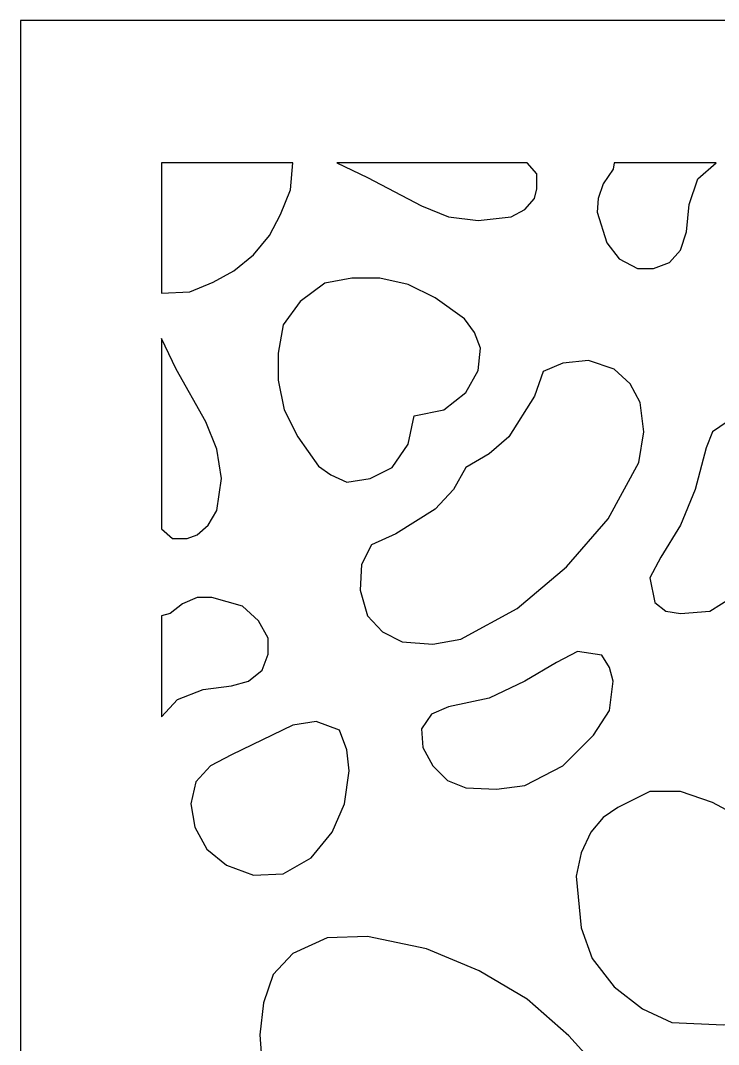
# Model space of a CAD drawing. Header units: centimetres. Extents: x 9.52 to 17.19, y -9 to -1.32.
# Drawn here: x 9.517 to 11.409, y -4.089 to -1.315 of the extents above; entities that cross this region are included whole.
import ezdxf

# ---------------------------------------------------------------- set-up
doc = ezdxf.new("R2010")
doc.units = ezdxf.units.CM
doc.header["$MEASUREMENT"] = 0
doc.layers.add('layer 1', color=7, linetype='Continuous')

msp = doc.modelspace()

# ---------------------------------------------------------------- linework, layer by layer
at = {"layer": 'layer 1', "color": 250}
for points, knots in [([(17.19217, -1.31538), (17.19217, -1.31538), (17.19217, -9.00021), (17.19217, -9.00021), (17.19217, -9.00021), (17.19217, -9.00021), (9.51732, -9.00021), (9.51732, -9.00021), (9.51732, -9.00021), (9.51732, -9.00021), (9.51732, -1.31538), (9.51732, -1.31538), (9.51732, -1.31538), (9.51732, -1.31538), (17.19217, -1.31538), (17.19217, -1.31538)], [0, 0, 0, 0, 0.2, 0.2, 0.2, 0.2, 0.4, 0.4, 0.4, 0.4, 0.6, 0.6, 0.6, 0.6, 1, 1, 1, 1]), ([(10.25554, -1.70112), (10.25554, -1.70112), (10.24889, -1.77427), (10.24889, -1.77427), (10.24889, -1.77427), (10.24889, -1.77427), (10.22228, -1.84078), (10.22228, -1.84078), (10.22228, -1.84078), (10.22228, -1.84078), (10.19236, -1.89731), (10.19236, -1.89731), (10.19236, -1.89731), (10.19236, -1.89731), (10.14913, -1.95051), (10.14913, -1.95051), (10.14913, -1.95051), (10.14913, -1.95051), (10.09592, -1.99375), (10.09592, -1.99375), (10.09592, -1.99375), (10.09592, -1.99375), (10.03939, -2.02368), (10.03939, -2.02368), (10.03939, -2.02368), (10.03939, -2.02368), (9.97621, -2.05027), (9.97621, -2.05027), (9.97621, -2.05027), (9.97621, -2.05027), (9.89973, -2.0536), (9.89973, -2.0536), (9.89973, -2.0536), (9.89973, -2.0536), (9.89973, -1.70112), (9.89973, -1.70112), (9.89973, -1.70112), (9.89973, -1.70112), (10.25554, -1.70112), (10.25554, -1.70112)], [0, 0, 0, 0, 0.0909091, 0.0909091, 0.0909091, 0.0909091, 0.1818182, 0.1818182, 0.1818182, 0.1818182, 0.2727273, 0.2727273, 0.2727273, 0.2727273, 0.3636364, 0.3636364, 0.3636364, 0.3636364, 0.4545455, 0.4545455, 0.4545455, 0.4545455, 0.5454545, 0.5454545, 0.5454545, 0.5454545, 0.6363636, 0.6363636, 0.6363636, 0.6363636, 0.7272727, 0.7272727, 0.7272727, 0.7272727, 0.8181818, 0.8181818, 0.8181818, 0.8181818, 1, 1, 1, 1]), ([(10.89068, -1.70112), (10.89068, -1.70112), (10.91728, -1.73104), (10.91728, -1.73104), (10.91728, -1.73104), (10.91728, -1.73104), (10.91728, -1.77095), (10.91728, -1.77095), (10.91728, -1.77095), (10.91728, -1.77095), (10.91063, -1.79755), (10.91063, -1.79755), (10.91063, -1.79755), (10.91063, -1.79755), (10.88402, -1.82748), (10.88402, -1.82748), (10.88402, -1.82748), (10.88402, -1.82748), (10.84745, -1.84743), (10.84745, -1.84743), (10.84745, -1.84743), (10.84745, -1.84743), (10.75766, -1.85741), (10.75766, -1.85741), (10.75766, -1.85741), (10.75766, -1.85741), (10.67785, -1.84743), (10.67785, -1.84743), (10.67785, -1.84743), (10.67785, -1.84743), (10.6047, -1.8175), (10.6047, -1.8175), (10.6047, -1.8175), (10.6047, -1.8175), (10.45838, -1.74102), (10.45838, -1.74102), (10.45838, -1.74102), (10.45838, -1.74102), (10.37525, -1.70112), (10.37525, -1.70112), (10.37525, -1.70112), (10.37525, -1.70112), (10.89068, -1.70112), (10.89068, -1.70112)], [0, 0, 0, 0, 0.0833333, 0.0833333, 0.0833333, 0.0833333, 0.1666667, 0.1666667, 0.1666667, 0.1666667, 0.25, 0.25, 0.25, 0.25, 0.3333333, 0.3333333, 0.3333333, 0.3333333, 0.4166667, 0.4166667, 0.4166667, 0.4166667, 0.5, 0.5, 0.5, 0.5, 0.5833333, 0.5833333, 0.5833333, 0.5833333, 0.6666667, 0.6666667, 0.6666667, 0.6666667, 0.75, 0.75, 0.75, 0.75, 0.8333333, 0.8333333, 0.8333333, 0.8333333, 1, 1, 1, 1]), ([(11.40278, -1.70112), (11.40278, -1.70112), (11.40278, -1.70112), (11.40278, -1.70112), (11.40278, -1.70112), (11.40278, -1.70112), (11.3529, -1.74434), (11.3529, -1.74434), (11.3529, -1.74434), (11.3529, -1.74434), (11.32962, -1.81418), (11.32962, -1.81418), (11.32962, -1.81418), (11.32962, -1.81418), (11.32297, -1.88734), (11.32297, -1.88734), (11.32297, -1.88734), (11.32297, -1.88734), (11.30634, -1.93721), (11.30634, -1.93721), (11.30634, -1.93721), (11.30634, -1.93721), (11.27641, -1.97046), (11.27641, -1.97046), (11.27641, -1.97046), (11.27641, -1.97046), (11.23319, -1.98709), (11.23319, -1.98709), (11.23319, -1.98709), (11.23319, -1.98709), (11.18995, -1.98709), (11.18995, -1.98709), (11.18995, -1.98709), (11.18995, -1.98709), (11.14007, -1.96049), (11.14007, -1.96049), (11.14007, -1.96049), (11.14007, -1.96049), (11.10682, -1.91726), (11.10682, -1.91726), (11.10682, -1.91726), (11.10682, -1.91726), (11.08022, -1.83413), (11.08022, -1.83413), (11.08022, -1.83413), (11.08022, -1.83413), (11.08355, -1.79755), (11.08355, -1.79755), (11.08355, -1.79755), (11.08355, -1.79755), (11.09685, -1.75765), (11.09685, -1.75765), (11.09685, -1.75765), (11.09685, -1.75765), (11.12345, -1.71774), (11.12345, -1.71774), (11.12345, -1.71774), (11.12345, -1.71774), (11.12677, -1.70112), (11.12677, -1.70112), (11.12677, -1.70112), (11.12677, -1.70112), (11.40278, -1.70112), (11.40278, -1.70112)], [0, 0, 0, 0, 0.0588235, 0.0588235, 0.0588235, 0.0588235, 0.1176471, 0.1176471, 0.1176471, 0.1176471, 0.1764706, 0.1764706, 0.1764706, 0.1764706, 0.2352941, 0.2352941, 0.2352941, 0.2352941, 0.2941176, 0.2941176, 0.2941176, 0.2941176, 0.3529412, 0.3529412, 0.3529412, 0.3529412, 0.4117647, 0.4117647, 0.4117647, 0.4117647, 0.4705882, 0.4705882, 0.4705882, 0.4705882, 0.5294118, 0.5294118, 0.5294118, 0.5294118, 0.5882353, 0.5882353, 0.5882353, 0.5882353, 0.6470588, 0.6470588, 0.6470588, 0.6470588, 0.7058824, 0.7058824, 0.7058824, 0.7058824, 0.7647059, 0.7647059, 0.7647059, 0.7647059, 0.8235294, 0.8235294, 0.8235294, 0.8235294, 0.8823529, 0.8823529, 0.8823529, 0.8823529, 1, 1, 1, 1]), ([(10.34199, -2.027), (10.34199, -2.027), (10.41516, -2.0137), (10.41516, -2.0137), (10.41516, -2.0137), (10.41516, -2.0137), (10.49164, -2.0137), (10.49164, -2.0137), (10.49164, -2.0137), (10.49164, -2.0137), (10.56812, -2.03032), (10.56812, -2.03032), (10.56812, -2.03032), (10.56812, -2.03032), (10.64128, -2.0669), (10.64128, -2.0669), (10.64128, -2.0669), (10.64128, -2.0669), (10.72109, -2.12343), (10.72109, -2.12343), (10.72109, -2.12343), (10.72109, -2.12343), (10.74769, -2.16001), (10.74769, -2.16001), (10.74769, -2.16001), (10.74769, -2.16001), (10.76431, -2.20324), (10.76431, -2.20324), (10.76431, -2.20324), (10.76431, -2.20324), (10.75766, -2.2631), (10.75766, -2.2631), (10.75766, -2.2631), (10.75766, -2.2631), (10.72441, -2.32295), (10.72441, -2.32295), (10.72441, -2.32295), (10.72441, -2.32295), (10.66455, -2.36951), (10.66455, -2.36951), (10.66455, -2.36951), (10.66455, -2.36951), (10.58475, -2.38613), (10.58475, -2.38613), (10.58475, -2.38613), (10.58475, -2.38613), (10.56812, -2.46261), (10.56812, -2.46261), (10.56812, -2.46261), (10.56812, -2.46261), (10.52489, -2.5258), (10.52489, -2.5258), (10.52489, -2.5258), (10.52489, -2.5258), (10.46504, -2.55573), (10.46504, -2.55573), (10.46504, -2.55573), (10.46504, -2.55573), (10.40185, -2.5657), (10.40185, -2.5657), (10.40185, -2.5657), (10.40185, -2.5657), (10.35862, -2.54575), (10.35862, -2.54575), (10.35862, -2.54575), (10.35862, -2.54575), (10.32537, -2.52247), (10.32537, -2.52247), (10.32537, -2.52247), (10.32537, -2.52247), (10.26884, -2.44266), (10.26884, -2.44266), (10.26884, -2.44266), (10.26884, -2.44266), (10.23226, -2.36951), (10.23226, -2.36951), (10.23226, -2.36951), (10.23226, -2.36951), (10.21563, -2.2897), (10.21563, -2.2897), (10.21563, -2.2897), (10.21563, -2.2897), (10.21563, -2.21654), (10.21563, -2.21654), (10.21563, -2.21654), (10.21563, -2.21654), (10.22894, -2.14006), (10.22894, -2.14006), (10.22894, -2.14006), (10.22894, -2.14006), (10.27549, -2.07688), (10.27549, -2.07688), (10.27549, -2.07688), (10.27549, -2.07688), (10.34199, -2.027), (10.34199, -2.027)], [0, 0, 0, 0, 0.04, 0.04, 0.04, 0.04, 0.08, 0.08, 0.08, 0.08, 0.12, 0.12, 0.12, 0.12, 0.16, 0.16, 0.16, 0.16, 0.2, 0.2, 0.2, 0.2, 0.24, 0.24, 0.24, 0.24, 0.28, 0.28, 0.28, 0.28, 0.32, 0.32, 0.32, 0.32, 0.36, 0.36, 0.36, 0.36, 0.4, 0.4, 0.4, 0.4, 0.44, 0.44, 0.44, 0.44, 0.48, 0.48, 0.48, 0.48, 0.52, 0.52, 0.52, 0.52, 0.56, 0.56, 0.56, 0.56, 0.6, 0.6, 0.6, 0.6, 0.64, 0.64, 0.64, 0.64, 0.68, 0.68, 0.68, 0.68, 0.72, 0.72, 0.72, 0.72, 0.76, 0.76, 0.76, 0.76, 0.8, 0.8, 0.8, 0.8, 0.84, 0.84, 0.84, 0.84, 0.88, 0.88, 0.88, 0.88, 0.92, 0.92, 0.92, 0.92, 1, 1, 1, 1]), ([(9.89973, -2.17664), (9.89973, -2.17664), (9.93963, -2.25977), (9.93963, -2.25977), (9.93963, -2.25977), (9.93963, -2.25977), (10.01944, -2.40276), (10.01944, -2.40276), (10.01944, -2.40276), (10.01944, -2.40276), (10.04937, -2.47592), (10.04937, -2.47592), (10.04937, -2.47592), (10.04937, -2.47592), (10.06267, -2.55573), (10.06267, -2.55573), (10.06267, -2.55573), (10.06267, -2.55573), (10.04937, -2.64218), (10.04937, -2.64218), (10.04937, -2.64218), (10.04937, -2.64218), (10.02609, -2.68209), (10.02609, -2.68209), (10.02609, -2.68209), (10.02609, -2.68209), (9.99616, -2.70869), (9.99616, -2.70869), (9.99616, -2.70869), (9.99616, -2.70869), (9.96956, -2.71866), (9.96956, -2.71866), (9.96956, -2.71866), (9.96956, -2.71866), (9.92966, -2.71866), (9.92966, -2.71866), (9.92966, -2.71866), (9.92966, -2.71866), (9.89973, -2.69206), (9.89973, -2.69206), (9.89973, -2.69206), (9.89973, -2.69206), (9.89973, -2.17664), (9.89973, -2.17664)], [0, 0, 0, 0, 0.0833333, 0.0833333, 0.0833333, 0.0833333, 0.1666667, 0.1666667, 0.1666667, 0.1666667, 0.25, 0.25, 0.25, 0.25, 0.3333333, 0.3333333, 0.3333333, 0.3333333, 0.4166667, 0.4166667, 0.4166667, 0.4166667, 0.5, 0.5, 0.5, 0.5, 0.5833333, 0.5833333, 0.5833333, 0.5833333, 0.6666667, 0.6666667, 0.6666667, 0.6666667, 0.75, 0.75, 0.75, 0.75, 0.8333333, 0.8333333, 0.8333333, 0.8333333, 1, 1, 1, 1]), ([(10.72441, -2.5258), (10.72441, -2.5258), (10.78759, -2.48922), (10.78759, -2.48922), (10.78759, -2.48922), (10.78759, -2.48922), (10.8408, -2.44266), (10.8408, -2.44266), (10.8408, -2.44266), (10.8408, -2.44266), (10.91063, -2.33293), (10.91063, -2.33293), (10.91063, -2.33293), (10.91063, -2.33293), (10.9339, -2.26642), (10.9339, -2.26642), (10.9339, -2.26642), (10.9339, -2.26642), (10.98711, -2.24314), (10.98711, -2.24314), (10.98711, -2.24314), (10.98711, -2.24314), (11.05694, -2.23649), (11.05694, -2.23649), (11.05694, -2.23649), (11.05694, -2.23649), (11.12677, -2.25977), (11.12677, -2.25977), (11.12677, -2.25977), (11.12677, -2.25977), (11.17, -2.29968), (11.17, -2.29968), (11.17, -2.29968), (11.17, -2.29968), (11.1966, -2.34956), (11.1966, -2.34956), (11.1966, -2.34956), (11.1966, -2.34956), (11.20658, -2.42936), (11.20658, -2.42936), (11.20658, -2.42936), (11.20658, -2.42936), (11.19328, -2.51249), (11.19328, -2.51249), (11.19328, -2.51249), (11.19328, -2.51249), (11.11014, -2.66546), (11.11014, -2.66546), (11.11014, -2.66546), (11.11014, -2.66546), (10.99709, -2.79515), (10.99709, -2.79515), (10.99709, -2.79515), (10.99709, -2.79515), (10.86407, -2.90821), (10.86407, -2.90821), (10.86407, -2.90821), (10.86407, -2.90821), (10.71111, -2.99134), (10.71111, -2.99134), (10.71111, -2.99134), (10.71111, -2.99134), (10.63463, -3.00464), (10.63463, -3.00464), (10.63463, -3.00464), (10.63463, -3.00464), (10.55149, -2.99799), (10.55149, -2.99799), (10.55149, -2.99799), (10.55149, -2.99799), (10.49829, -2.97139), (10.49829, -2.97139), (10.49829, -2.97139), (10.49829, -2.97139), (10.45838, -2.92816), (10.45838, -2.92816), (10.45838, -2.92816), (10.45838, -2.92816), (10.43843, -2.85833), (10.43843, -2.85833), (10.43843, -2.85833), (10.43843, -2.85833), (10.44176, -2.78849), (10.44176, -2.78849), (10.44176, -2.78849), (10.44176, -2.78849), (10.46836, -2.73529), (10.46836, -2.73529), (10.46836, -2.73529), (10.46836, -2.73529), (10.53487, -2.70537), (10.53487, -2.70537), (10.53487, -2.70537), (10.53487, -2.70537), (10.64128, -2.63886), (10.64128, -2.63886), (10.64128, -2.63886), (10.64128, -2.63886), (10.69116, -2.58565), (10.69116, -2.58565), (10.69116, -2.58565), (10.69116, -2.58565), (10.72441, -2.5258), (10.72441, -2.5258)], [0, 0, 0, 0, 0.037037, 0.037037, 0.037037, 0.037037, 0.0740741, 0.0740741, 0.0740741, 0.0740741, 0.1111111, 0.1111111, 0.1111111, 0.1111111, 0.1481481, 0.1481481, 0.1481481, 0.1481481, 0.1851852, 0.1851852, 0.1851852, 0.1851852, 0.2222222, 0.2222222, 0.2222222, 0.2222222, 0.2592593, 0.2592593, 0.2592593, 0.2592593, 0.2962963, 0.2962963, 0.2962963, 0.2962963, 0.3333333, 0.3333333, 0.3333333, 0.3333333, 0.3703704, 0.3703704, 0.3703704, 0.3703704, 0.4074074, 0.4074074, 0.4074074, 0.4074074, 0.4444444, 0.4444444, 0.4444444, 0.4444444, 0.4814815, 0.4814815, 0.4814815, 0.4814815, 0.5185185, 0.5185185, 0.5185185, 0.5185185, 0.5555556, 0.5555556, 0.5555556, 0.5555556, 0.5925926, 0.5925926, 0.5925926, 0.5925926, 0.6296296, 0.6296296, 0.6296296, 0.6296296, 0.6666667, 0.6666667, 0.6666667, 0.6666667, 0.7037037, 0.7037037, 0.7037037, 0.7037037, 0.7407407, 0.7407407, 0.7407407, 0.7407407, 0.7777778, 0.7777778, 0.7777778, 0.7777778, 0.8148148, 0.8148148, 0.8148148, 0.8148148, 0.8518519, 0.8518519, 0.8518519, 0.8518519, 0.8888889, 0.8888889, 0.8888889, 0.8888889, 0.9259259, 0.9259259, 0.9259259, 0.9259259, 1, 1, 1, 1]), ([(11.4327, -2.40276), (11.4327, -2.40276), (11.48591, -2.40609), (11.48591, -2.40609), (11.48591, -2.40609), (11.48591, -2.40609), (11.53246, -2.43269), (11.53246, -2.43269), (11.53246, -2.43269), (11.53246, -2.43269), (11.57237, -2.47259), (11.57237, -2.47259), (11.57237, -2.47259), (11.57237, -2.47259), (11.59565, -2.5258), (11.59565, -2.5258), (11.59565, -2.5258), (11.59565, -2.5258), (11.60229, -2.60893), (11.60229, -2.60893), (11.60229, -2.60893), (11.60229, -2.60893), (11.58567, -2.68209), (11.58567, -2.68209), (11.58567, -2.68209), (11.58567, -2.68209), (11.53246, -2.78849), (11.53246, -2.78849), (11.53246, -2.78849), (11.53246, -2.78849), (11.44933, -2.87495), (11.44933, -2.87495), (11.44933, -2.87495), (11.44933, -2.87495), (11.38615, -2.91486), (11.38615, -2.91486), (11.38615, -2.91486), (11.38615, -2.91486), (11.30634, -2.92151), (11.30634, -2.92151), (11.30634, -2.92151), (11.30634, -2.92151), (11.26644, -2.91486), (11.26644, -2.91486), (11.26644, -2.91486), (11.26644, -2.91486), (11.23651, -2.89158), (11.23651, -2.89158), (11.23651, -2.89158), (11.23651, -2.89158), (11.22321, -2.82508), (11.22321, -2.82508), (11.22321, -2.82508), (11.22321, -2.82508), (11.25314, -2.76854), (11.25314, -2.76854), (11.25314, -2.76854), (11.25314, -2.76854), (11.30634, -2.68209), (11.30634, -2.68209), (11.30634, -2.68209), (11.30634, -2.68209), (11.34624, -2.58565), (11.34624, -2.58565), (11.34624, -2.58565), (11.34624, -2.58565), (11.37617, -2.47259), (11.37617, -2.47259), (11.37617, -2.47259), (11.37617, -2.47259), (11.3928, -2.42936), (11.3928, -2.42936), (11.3928, -2.42936), (11.3928, -2.42936), (11.4327, -2.40276), (11.4327, -2.40276)], [0, 0, 0, 0, 0.05, 0.05, 0.05, 0.05, 0.1, 0.1, 0.1, 0.1, 0.15, 0.15, 0.15, 0.15, 0.2, 0.2, 0.2, 0.2, 0.25, 0.25, 0.25, 0.25, 0.3, 0.3, 0.3, 0.3, 0.35, 0.35, 0.35, 0.35, 0.4, 0.4, 0.4, 0.4, 0.45, 0.45, 0.45, 0.45, 0.5, 0.5, 0.5, 0.5, 0.55, 0.55, 0.55, 0.55, 0.6, 0.6, 0.6, 0.6, 0.65, 0.65, 0.65, 0.65, 0.7, 0.7, 0.7, 0.7, 0.75, 0.75, 0.75, 0.75, 0.8, 0.8, 0.8, 0.8, 0.85, 0.85, 0.85, 0.85, 0.9, 0.9, 0.9, 0.9, 1, 1, 1, 1]), ([(9.89973, -2.92816), (9.89973, -2.92816), (9.92301, -2.92151), (9.92301, -2.92151), (9.92301, -2.92151), (9.92301, -2.92151), (9.95626, -2.89491), (9.95626, -2.89491), (9.95626, -2.89491), (9.95626, -2.89491), (9.99616, -2.87828), (9.99616, -2.87828), (9.99616, -2.87828), (9.99616, -2.87828), (10.03606, -2.87828), (10.03606, -2.87828), (10.03606, -2.87828), (10.03606, -2.87828), (10.1192, -2.90156), (10.1192, -2.90156), (10.1192, -2.90156), (10.1192, -2.90156), (10.16243, -2.94146), (10.16243, -2.94146), (10.16243, -2.94146), (10.16243, -2.94146), (10.18903, -2.98802), (10.18903, -2.98802), (10.18903, -2.98802), (10.18903, -2.98802), (10.18903, -3.03125), (10.18903, -3.03125), (10.18903, -3.03125), (10.18903, -3.03125), (10.1724, -3.07447), (10.1724, -3.07447), (10.1724, -3.07447), (10.1724, -3.07447), (10.13583, -3.1044), (10.13583, -3.1044), (10.13583, -3.1044), (10.13583, -3.1044), (10.08928, -3.11771), (10.08928, -3.11771), (10.08928, -3.11771), (10.08928, -3.11771), (10.01279, -3.12768), (10.01279, -3.12768), (10.01279, -3.12768), (10.01279, -3.12768), (9.94296, -3.15428), (9.94296, -3.15428), (9.94296, -3.15428), (9.94296, -3.15428), (9.89973, -3.20084), (9.89973, -3.20084), (9.89973, -3.20084), (9.89973, -3.20084), (9.89973, -2.92816), (9.89973, -2.92816)], [0, 0, 0, 0, 0.0625, 0.0625, 0.0625, 0.0625, 0.125, 0.125, 0.125, 0.125, 0.1875, 0.1875, 0.1875, 0.1875, 0.25, 0.25, 0.25, 0.25, 0.3125, 0.3125, 0.3125, 0.3125, 0.375, 0.375, 0.375, 0.375, 0.4375, 0.4375, 0.4375, 0.4375, 0.5, 0.5, 0.5, 0.5, 0.5625, 0.5625, 0.5625, 0.5625, 0.625, 0.625, 0.625, 0.625, 0.6875, 0.6875, 0.6875, 0.6875, 0.75, 0.75, 0.75, 0.75, 0.8125, 0.8125, 0.8125, 0.8125, 0.875, 0.875, 0.875, 0.875, 1, 1, 1, 1]), ([(10.6047, -3.23409), (10.6047, -3.23409), (10.6313, -3.19419), (10.6313, -3.19419), (10.6313, -3.19419), (10.6313, -3.19419), (10.67785, -3.17423), (10.67785, -3.17423), (10.67785, -3.17423), (10.67785, -3.17423), (10.78759, -3.15096), (10.78759, -3.15096), (10.78759, -3.15096), (10.78759, -3.15096), (10.88402, -3.1044), (10.88402, -3.1044), (10.88402, -3.1044), (10.88402, -3.1044), (10.97048, -3.05452), (10.97048, -3.05452), (10.97048, -3.05452), (10.97048, -3.05452), (11.02702, -3.02459), (11.02702, -3.02459), (11.02702, -3.02459), (11.02702, -3.02459), (11.09352, -3.03457), (11.09352, -3.03457), (11.09352, -3.03457), (11.09352, -3.03457), (11.11347, -3.06783), (11.11347, -3.06783), (11.11347, -3.06783), (11.11347, -3.06783), (11.12345, -3.1044), (11.12345, -3.1044), (11.12345, -3.1044), (11.12345, -3.1044), (11.11347, -3.18421), (11.11347, -3.18421), (11.11347, -3.18421), (11.11347, -3.18421), (11.07024, -3.25071), (11.07024, -3.25071), (11.07024, -3.25071), (11.07024, -3.25071), (10.98711, -3.33385), (10.98711, -3.33385), (10.98711, -3.33385), (10.98711, -3.33385), (10.88402, -3.38705), (10.88402, -3.38705), (10.88402, -3.38705), (10.88402, -3.38705), (10.80754, -3.39703), (10.80754, -3.39703), (10.80754, -3.39703), (10.80754, -3.39703), (10.72441, -3.39371), (10.72441, -3.39371), (10.72441, -3.39371), (10.72441, -3.39371), (10.67453, -3.37376), (10.67453, -3.37376), (10.67453, -3.37376), (10.67453, -3.37376), (10.63463, -3.33385), (10.63463, -3.33385), (10.63463, -3.33385), (10.63463, -3.33385), (10.60802, -3.28397), (10.60802, -3.28397), (10.60802, -3.28397), (10.60802, -3.28397), (10.6047, -3.23409), (10.6047, -3.23409)], [0, 0, 0, 0, 0.05, 0.05, 0.05, 0.05, 0.1, 0.1, 0.1, 0.1, 0.15, 0.15, 0.15, 0.15, 0.2, 0.2, 0.2, 0.2, 0.25, 0.25, 0.25, 0.25, 0.3, 0.3, 0.3, 0.3, 0.35, 0.35, 0.35, 0.35, 0.4, 0.4, 0.4, 0.4, 0.45, 0.45, 0.45, 0.45, 0.5, 0.5, 0.5, 0.5, 0.55, 0.55, 0.55, 0.55, 0.6, 0.6, 0.6, 0.6, 0.65, 0.65, 0.65, 0.65, 0.7, 0.7, 0.7, 0.7, 0.75, 0.75, 0.75, 0.75, 0.8, 0.8, 0.8, 0.8, 0.85, 0.85, 0.85, 0.85, 0.9, 0.9, 0.9, 0.9, 1, 1, 1, 1]), ([(10.3819, -3.23742), (10.3819, -3.23742), (10.40185, -3.29062), (10.40185, -3.29062), (10.40185, -3.29062), (10.40185, -3.29062), (10.4085, -3.34715), (10.4085, -3.34715), (10.4085, -3.34715), (10.4085, -3.34715), (10.3952, -3.43693), (10.3952, -3.43693), (10.3952, -3.43693), (10.3952, -3.43693), (10.36195, -3.51342), (10.36195, -3.51342), (10.36195, -3.51342), (10.36195, -3.51342), (10.30542, -3.58325), (10.30542, -3.58325), (10.30542, -3.58325), (10.30542, -3.58325), (10.22894, -3.62648), (10.22894, -3.62648), (10.22894, -3.62648), (10.22894, -3.62648), (10.14913, -3.62981), (10.14913, -3.62981), (10.14913, -3.62981), (10.14913, -3.62981), (10.07597, -3.6032), (10.07597, -3.6032), (10.07597, -3.6032), (10.07597, -3.6032), (10.02277, -3.55997), (10.02277, -3.55997), (10.02277, -3.55997), (10.02277, -3.55997), (9.98951, -3.50012), (9.98951, -3.50012), (9.98951, -3.50012), (9.98951, -3.50012), (9.97954, -3.43693), (9.97954, -3.43693), (9.97954, -3.43693), (9.97954, -3.43693), (9.99284, -3.37708), (9.99284, -3.37708), (9.99284, -3.37708), (9.99284, -3.37708), (10.03274, -3.33385), (10.03274, -3.33385), (10.03274, -3.33385), (10.03274, -3.33385), (10.08928, -3.30393), (10.08928, -3.30393), (10.08928, -3.30393), (10.08928, -3.30393), (10.25554, -3.22412), (10.25554, -3.22412), (10.25554, -3.22412), (10.25554, -3.22412), (10.31872, -3.21414), (10.31872, -3.21414), (10.31872, -3.21414), (10.31872, -3.21414), (10.3819, -3.23742), (10.3819, -3.23742)], [0, 0, 0, 0, 0.0555556, 0.0555556, 0.0555556, 0.0555556, 0.1111111, 0.1111111, 0.1111111, 0.1111111, 0.1666667, 0.1666667, 0.1666667, 0.1666667, 0.2222222, 0.2222222, 0.2222222, 0.2222222, 0.2777778, 0.2777778, 0.2777778, 0.2777778, 0.3333333, 0.3333333, 0.3333333, 0.3333333, 0.3888889, 0.3888889, 0.3888889, 0.3888889, 0.4444444, 0.4444444, 0.4444444, 0.4444444, 0.5, 0.5, 0.5, 0.5, 0.5555556, 0.5555556, 0.5555556, 0.5555556, 0.6111111, 0.6111111, 0.6111111, 0.6111111, 0.6666667, 0.6666667, 0.6666667, 0.6666667, 0.7222222, 0.7222222, 0.7222222, 0.7222222, 0.7777778, 0.7777778, 0.7777778, 0.7777778, 0.8333333, 0.8333333, 0.8333333, 0.8333333, 0.8888889, 0.8888889, 0.8888889, 0.8888889, 1, 1, 1, 1]), ([(11.28307, -4.02884), (11.28307, -4.02884), (11.20326, -3.99227), (11.20326, -3.99227), (11.20326, -3.99227), (11.20326, -3.99227), (11.12677, -3.93241), (11.12677, -3.93241), (11.12677, -3.93241), (11.12677, -3.93241), (11.06692, -3.85593), (11.06692, -3.85593), (11.06692, -3.85593), (11.06692, -3.85593), (11.03699, -3.77279), (11.03699, -3.77279), (11.03699, -3.77279), (11.03699, -3.77279), (11.02369, -3.63313), (11.02369, -3.63313), (11.02369, -3.63313), (11.02369, -3.63313), (11.03699, -3.56995), (11.03699, -3.56995), (11.03699, -3.56995), (11.03699, -3.56995), (11.06359, -3.51342), (11.06359, -3.51342), (11.06359, -3.51342), (11.06359, -3.51342), (11.09685, -3.47352), (11.09685, -3.47352), (11.09685, -3.47352), (11.09685, -3.47352), (11.13675, -3.44691), (11.13675, -3.44691), (11.13675, -3.44691), (11.13675, -3.44691), (11.22321, -3.40368), (11.22321, -3.40368), (11.22321, -3.40368), (11.22321, -3.40368), (11.30634, -3.40368), (11.30634, -3.40368), (11.30634, -3.40368), (11.30634, -3.40368), (11.3928, -3.43361), (11.3928, -3.43361), (11.3928, -3.43361), (11.3928, -3.43361), (11.46928, -3.47352), (11.46928, -3.47352), (11.46928, -3.47352), (11.46928, -3.47352), (11.53912, -3.52007), (11.53912, -3.52007), (11.53912, -3.52007), (11.53912, -3.52007), (11.58567, -3.5899), (11.58567, -3.5899), (11.58567, -3.5899), (11.58567, -3.5899), (11.62557, -3.66971), (11.62557, -3.66971), (11.62557, -3.66971), (11.62557, -3.66971), (11.6555, -3.75284), (11.6555, -3.75284), (11.6555, -3.75284), (11.6555, -3.75284), (11.6555, -3.83598), (11.6555, -3.83598), (11.6555, -3.83598), (11.6555, -3.83598), (11.6156, -3.92243), (11.6156, -3.92243), (11.6156, -3.92243), (11.6156, -3.92243), (11.58567, -3.96234), (11.58567, -3.96234), (11.58567, -3.96234), (11.58567, -3.96234), (11.55241, -3.99559), (11.55241, -3.99559), (11.55241, -3.99559), (11.55241, -3.99559), (11.48924, -4.02219), (11.48924, -4.02219), (11.48924, -4.02219), (11.48924, -4.02219), (11.42273, -4.0355), (11.42273, -4.0355), (11.42273, -4.0355), (11.42273, -4.0355), (11.28307, -4.02884), (11.28307, -4.02884)], [0, 0, 0, 0, 0.04, 0.04, 0.04, 0.04, 0.08, 0.08, 0.08, 0.08, 0.12, 0.12, 0.12, 0.12, 0.16, 0.16, 0.16, 0.16, 0.2, 0.2, 0.2, 0.2, 0.24, 0.24, 0.24, 0.24, 0.28, 0.28, 0.28, 0.28, 0.32, 0.32, 0.32, 0.32, 0.36, 0.36, 0.36, 0.36, 0.4, 0.4, 0.4, 0.4, 0.44, 0.44, 0.44, 0.44, 0.48, 0.48, 0.48, 0.48, 0.52, 0.52, 0.52, 0.52, 0.56, 0.56, 0.56, 0.56, 0.6, 0.6, 0.6, 0.6, 0.64, 0.64, 0.64, 0.64, 0.68, 0.68, 0.68, 0.68, 0.72, 0.72, 0.72, 0.72, 0.76, 0.76, 0.76, 0.76, 0.8, 0.8, 0.8, 0.8, 0.84, 0.84, 0.84, 0.84, 0.88, 0.88, 0.88, 0.88, 0.92, 0.92, 0.92, 0.92, 1, 1, 1, 1]), ([(10.54152, -4.51767), (10.54152, -4.51767), (10.44176, -4.49439), (10.44176, -4.49439), (10.44176, -4.49439), (10.44176, -4.49439), (10.3553, -4.45116), (10.3553, -4.45116), (10.3553, -4.45116), (10.3553, -4.45116), (10.28879, -4.39463), (10.28879, -4.39463), (10.28879, -4.39463), (10.28879, -4.39463), (10.23226, -4.32479), (10.23226, -4.32479), (10.23226, -4.32479), (10.23226, -4.32479), (10.19236, -4.23834), (10.19236, -4.23834), (10.19236, -4.23834), (10.19236, -4.23834), (10.1724, -4.14855), (10.1724, -4.14855), (10.1724, -4.14855), (10.1724, -4.14855), (10.16575, -4.0621), (10.16575, -4.0621), (10.16575, -4.0621), (10.16575, -4.0621), (10.17573, -3.97564), (10.17573, -3.97564), (10.17573, -3.97564), (10.17573, -3.97564), (10.20233, -3.89916), (10.20233, -3.89916), (10.20233, -3.89916), (10.20233, -3.89916), (10.25554, -3.84262), (10.25554, -3.84262), (10.25554, -3.84262), (10.25554, -3.84262), (10.34865, -3.7994), (10.34865, -3.7994), (10.34865, -3.7994), (10.34865, -3.7994), (10.45838, -3.79607), (10.45838, -3.79607), (10.45838, -3.79607), (10.45838, -3.79607), (10.618, -3.82932), (10.618, -3.82932), (10.618, -3.82932), (10.618, -3.82932), (10.76099, -3.88918), (10.76099, -3.88918), (10.76099, -3.88918), (10.76099, -3.88918), (10.89068, -3.96566), (10.89068, -3.96566), (10.89068, -3.96566), (10.89068, -3.96566), (11.00374, -4.06542), (11.00374, -4.06542), (11.00374, -4.06542), (11.00374, -4.06542), (11.10682, -4.17848), (11.10682, -4.17848), (11.10682, -4.17848), (11.10682, -4.17848), (11.17998, -4.3115), (11.17998, -4.3115), (11.17998, -4.3115), (11.17998, -4.3115), (11.23651, -4.44784), (11.23651, -4.44784), (11.23651, -4.44784), (11.23651, -4.44784), (11.26311, -4.6008), (11.26311, -4.6008), (11.26311, -4.6008), (11.26311, -4.6008), (11.25979, -4.70721), (11.25979, -4.70721), (11.25979, -4.70721), (11.25979, -4.70721), (11.21323, -4.80365), (11.21323, -4.80365), (11.21323, -4.80365), (11.21323, -4.80365), (11.1567, -4.85685), (11.1567, -4.85685), (11.1567, -4.85685), (11.1567, -4.85685), (11.08355, -4.88345), (11.08355, -4.88345), (11.08355, -4.88345), (11.08355, -4.88345), (10.99709, -4.89675), (10.99709, -4.89675), (10.99709, -4.89675), (10.99709, -4.89675), (10.91063, -4.88677), (10.91063, -4.88677), (10.91063, -4.88677), (10.91063, -4.88677), (10.82084, -4.86682), (10.82084, -4.86682), (10.82084, -4.86682), (10.82084, -4.86682), (10.73438, -4.82692), (10.73438, -4.82692), (10.73438, -4.82692), (10.73438, -4.82692), (10.66455, -4.77039), (10.66455, -4.77039), (10.66455, -4.77039), (10.66455, -4.77039), (10.60802, -4.70389), (10.60802, -4.70389), (10.60802, -4.70389), (10.60802, -4.70389), (10.56479, -4.61743), (10.56479, -4.61743), (10.56479, -4.61743), (10.56479, -4.61743), (10.54152, -4.51767), (10.54152, -4.51767)], [0, 0, 0, 0, 0.030303, 0.030303, 0.030303, 0.030303, 0.0606061, 0.0606061, 0.0606061, 0.0606061, 0.0909091, 0.0909091, 0.0909091, 0.0909091, 0.1212121, 0.1212121, 0.1212121, 0.1212121, 0.1515152, 0.1515152, 0.1515152, 0.1515152, 0.1818182, 0.1818182, 0.1818182, 0.1818182, 0.2121212, 0.2121212, 0.2121212, 0.2121212, 0.2424242, 0.2424242, 0.2424242, 0.2424242, 0.2727273, 0.2727273, 0.2727273, 0.2727273, 0.3030303, 0.3030303, 0.3030303, 0.3030303, 0.3333333, 0.3333333, 0.3333333, 0.3333333, 0.3636364, 0.3636364, 0.3636364, 0.3636364, 0.3939394, 0.3939394, 0.3939394, 0.3939394, 0.4242424, 0.4242424, 0.4242424, 0.4242424, 0.4545455, 0.4545455, 0.4545455, 0.4545455, 0.4848485, 0.4848485, 0.4848485, 0.4848485, 0.5151515, 0.5151515, 0.5151515, 0.5151515, 0.5454545, 0.5454545, 0.5454545, 0.5454545, 0.5757576, 0.5757576, 0.5757576, 0.5757576, 0.6060606, 0.6060606, 0.6060606, 0.6060606, 0.6363636, 0.6363636, 0.6363636, 0.6363636, 0.6666667, 0.6666667, 0.6666667, 0.6666667, 0.6969697, 0.6969697, 0.6969697, 0.6969697, 0.7272727, 0.7272727, 0.7272727, 0.7272727, 0.7575758, 0.7575758, 0.7575758, 0.7575758, 0.7878788, 0.7878788, 0.7878788, 0.7878788, 0.8181818, 0.8181818, 0.8181818, 0.8181818, 0.8484848, 0.8484848, 0.8484848, 0.8484848, 0.8787879, 0.8787879, 0.8787879, 0.8787879, 0.9090909, 0.9090909, 0.9090909, 0.9090909, 0.9393939, 0.9393939, 0.9393939, 0.9393939, 1, 1, 1, 1])]:
    msp.add_open_spline(points, degree=3, knots=knots, dxfattribs=at)

doc.saveas('drawing.dxf')
